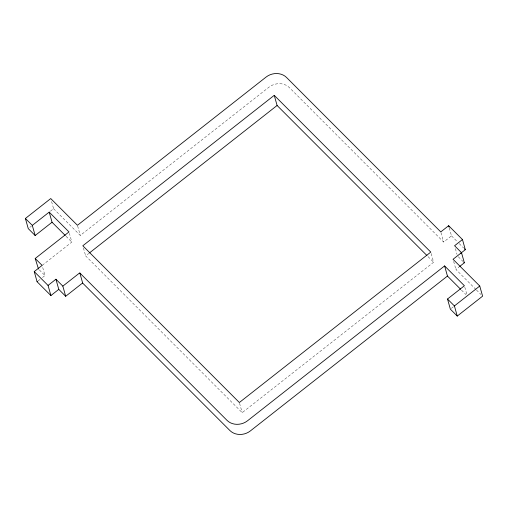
<?xml version="1.0" encoding="UTF-8"?>
<svg xmlns="http://www.w3.org/2000/svg" width="508" height="508" viewBox="0 0 508 508"><rect width="100%" height="100%" fill="white"/><g stroke="black" fill="none" stroke-linecap="round" stroke-linejoin="round"><path stroke-width="0.38" stroke-dasharray="2.54 1.91" d="M29.832 227.362L31.413 226.117M50.419 211.188L53.588 208.699L51.549 201.454M42.285 265.303L71.844 242.075L69.406 233.388M53.588 208.699L80.289 235.439L268.91 87.224A14.688 12.617 -15.7 0 1 289.382 87.592L443.624 242.043L451.504 235.852L449.269 227.882M38.068 280.956L40.043 279.406M42.507 277.47L44.971 275.533L42.526 266.846M431.197 253.543L433.635 262.23L242.202 412.661L85.655 255.905L88.773 253.454M475.926 289.484L455.898 269.424L459.061 266.935M451.415 308.331L453.523 306.673M451.504 235.852L457.549 241.897M459.276 243.63L463.588 247.948M458.299 256.737L463.048 261.493M476.479 290.036L480.93 294.494M428.047 256.635L433.635 262.23M461.474 290.106L466.007 294.646M66.072 236.29L71.844 242.075M39.357 269.919L44.971 275.533M455.403 248.634L457.029 254.425M464.807 287.198L466.839 294.437M453.657 261.461L455.898 269.424M440.976 232.632L443.624 242.043M239.554 403.244L242.202 412.661M77.648 226.022L80.289 235.439M83.42 247.942L85.655 255.905"/><path stroke-width="0.76" d="M35.154 235.521L32.309 225.387L49.2 212.115L52.045 222.25L35.154 235.521L28.251 228.606L25.4 218.472L50.737 198.558L77.445 225.298L266.065 77.083A14.688 12.617 -15.7 0 1 286.531 77.457L440.773 231.908L448.653 225.711L462.47 239.541L465.315 249.682L460.883 253.162M38.494 269.05L35.211 258.483L68.993 231.94L49.2 212.115M50.902 295.561L48.05 285.426L55.931 279.229L58.782 289.37L50.902 295.561L37.084 281.73L34.239 271.596L42.12 265.398L35.211 258.483M37.084 281.73L37.579 281.343M274.244 95.339L82.81 245.77L239.351 402.52L430.79 252.095L274.244 95.339L277.095 105.48L426.93 255.511M89.402 252.965L277.095 105.48M79.839 272.98L82.69 283.121A7.347 6.306 -15.7 0 0 81.356 283.972L65.684 296.285L62.84 286.144L78.505 273.831A7.347 6.306 -15.7 0 1 79.839 272.98L227.063 420.408A14.688 12.617 -15.7 0 0 247.536 420.776L444.602 265.925L464.401 285.75L447.51 299.022L450.355 309.162L457.264 316.078L482.6 296.164L479.749 286.029L453.047 259.29L461.493 252.654L454.584 245.739L462.47 239.541M444.602 265.925L447.453 276.06L250.381 430.917A14.688 12.617 -15.7 0 1 229.914 430.543L82.69 283.121M459.588 266.522L464.344 262.788L461.493 252.654M457.264 316.078L454.412 305.937L479.749 286.029M464.452 248.818L465.315 249.682M463.912 262.357L464.344 262.788M447.453 276.06L460.648 289.281M447.51 299.022L454.412 305.937M52.045 222.25L65.246 235.464M25.4 218.472L32.309 225.387M55.931 279.229L62.84 286.144M58.782 289.37L65.684 296.285M34.239 271.596L48.05 285.426M448.653 225.711L449.066 227.159"/></g></svg>
